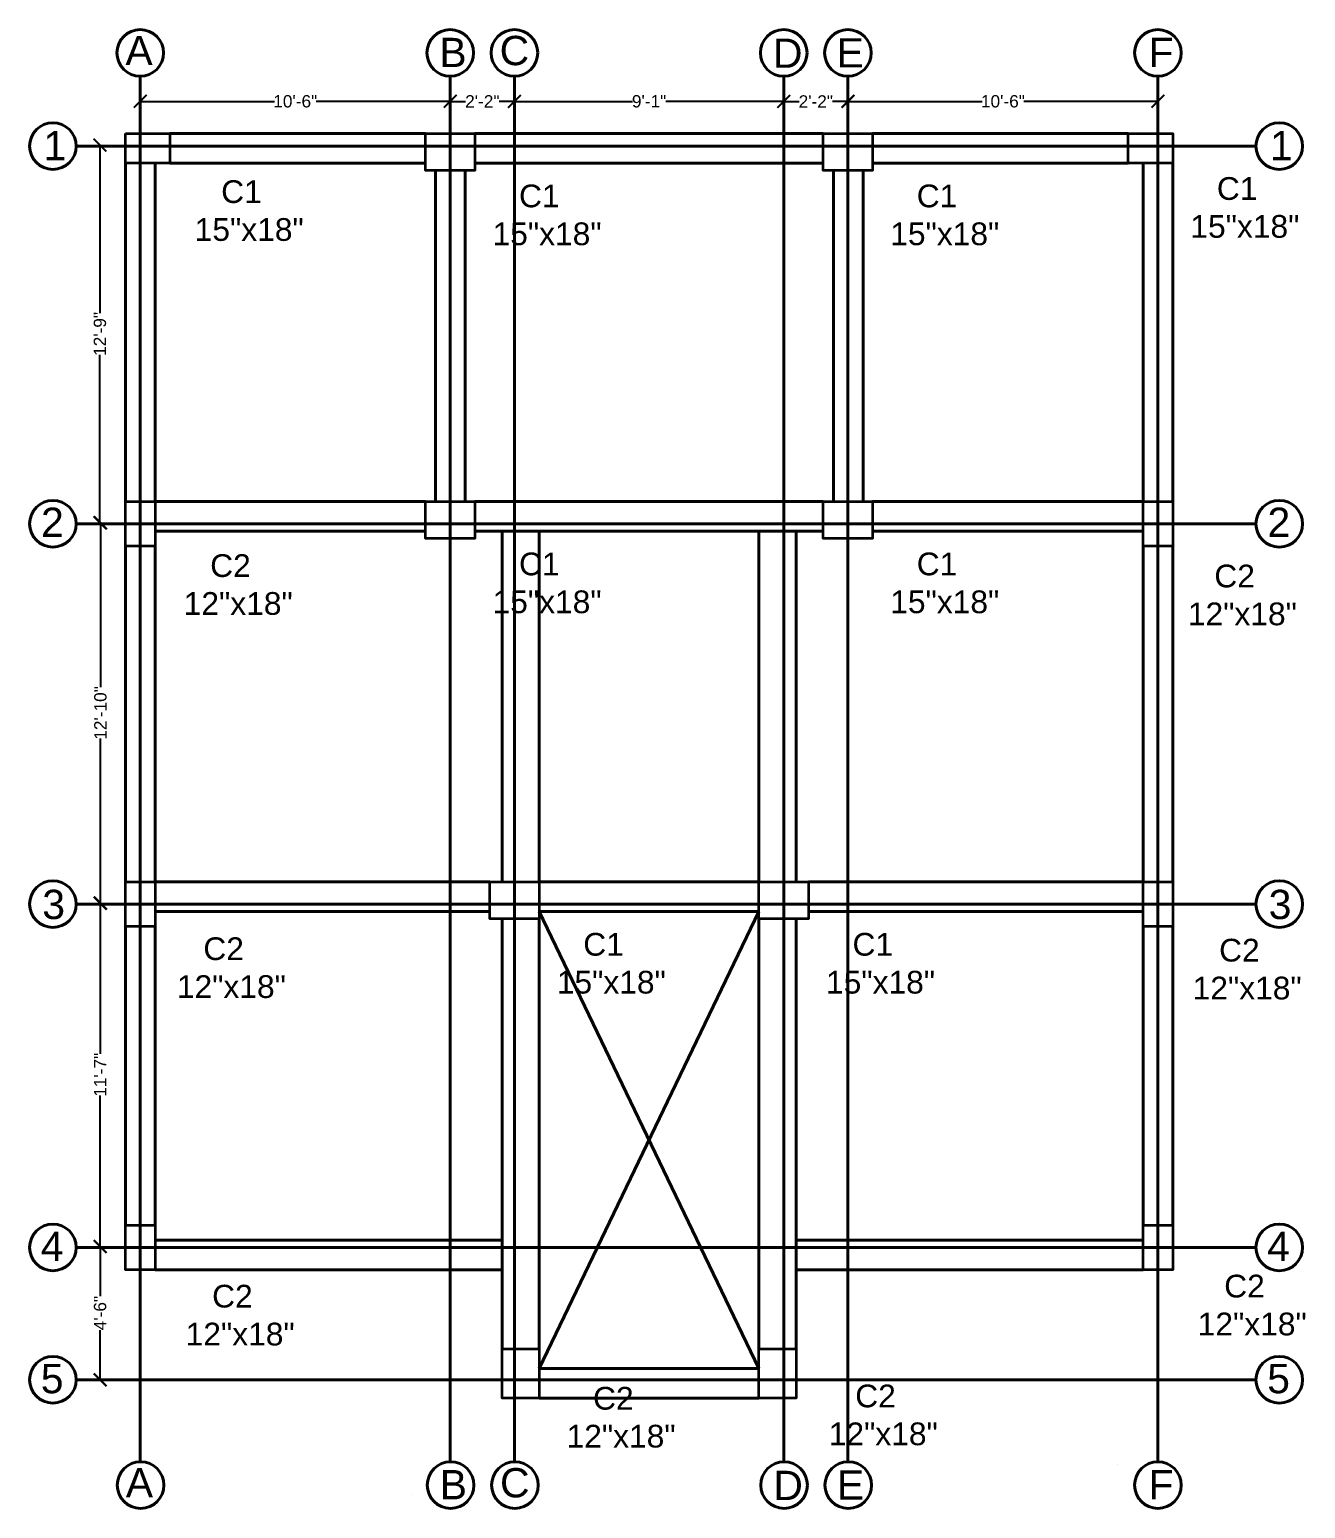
# Model space of a CAD drawing. Header units: inches. Extents: x -6918 to 21732, y -6368 to 1797.
# Drawn here: x 14586 to 15102, y 820 to 1419 of the extents above; entities that cross this region are included whole.
import ezdxf

# ---------------------------------------------------------------- set-up
doc = ezdxf.new("R2010")
doc.units = ezdxf.units.IN
doc.header["$MEASUREMENT"] = 0
doc.layers.add('COLOUMN', color=10, linetype='Continuous', lineweight=35)
doc.layers.add('Raling', color=1, linetype='Continuous', lineweight=15)
doc.layers.add('S-DIM', color=7, linetype='Continuous')
doc.styles.get("Standard").update_dxf_attribs({"font": 'arial.ttf'})
doc.dimstyles.get("Standard").update_dxf_attribs({"dimtxt": 5, "dimasz": 5.18, "dimexe": 0.18, "dimexo": 0.0625, "dimgap": 0.09, "dimtad": 0, "dimdec": 0, "dimzin": 0, "dimdsep": 46, "dimlunit": 3, "dimtxsty": 'Standard', "dimblk": 'ARCHTICK', "dimcen": 0.09, "dimclrd": 5, "dimadec": 0, "dimazin": 0, "dimtfac": 1, "dimtdec": 0, "dimtofl": 0, "dimtmove": 0, "dimatfit": 3, "dimldrblk": 'ARCHTICK', "dimfxl": 1, "dimtolj": 1, "dimtzin": 0, "dimarcsym": 0})

# ---------------------------------------------------------------- blocks, each defined once
blk = doc.blocks.new('ADFSDF')
at = {"layer": 'COLOUMN'}
for points in [[(-22327.73, -19135.6), (-22309.73, -19135.6), (-22309.73, -19147.6), (-22327.73, -19147.6)], [(-22206.23, -19135.6), (-22186.23, -19135.6), (-22186.23, -19150.6), (-22206.23, -19150.6)], [(-22045.23, -19135.6), (-22025.23, -19135.6), (-22025.23, -19150.6), (-22045.23, -19150.6)], [(-21921.73, -19135.6), (-21903.73, -19135.6), (-21903.73, -19147.6), (-21921.73, -19147.6)], [(-22315.73, -19284.6), (-22315.73, -19302.6), (-22327.73, -19302.6), (-22327.73, -19284.6)], [(-22206.23, -19284.6), (-22186.23, -19284.6), (-22186.23, -19299.6), (-22206.23, -19299.6)], [(-22045.23, -19284.6), (-22025.23, -19284.6), (-22025.23, -19299.6), (-22045.23, -19299.6)], [(-21903.73, -19284.6), (-21903.73, -19302.6), (-21915.73, -19302.6), (-21915.73, -19284.6)], [(-22315.73, -19438.6), (-22315.73, -19456.6), (-22327.73, -19456.6), (-22327.73, -19438.6)], [(-22180.23, -19438.6), (-22160.23, -19438.6), (-22160.23, -19453.6), (-22180.23, -19453.6)], [(-22071.23, -19438.6), (-22051.23, -19438.6), (-22051.23, -19453.6), (-22071.23, -19453.6)], [(-21903.73, -19438.6), (-21903.73, -19456.6), (-21915.73, -19456.6), (-21915.73, -19438.6)], [(-22315.73, -19577.6), (-22315.73, -19595.6), (-22327.73, -19595.6), (-22327.73, -19577.6)], [(-21903.73, -19577.6), (-21903.73, -19595.6), (-21915.73, -19595.6), (-21915.73, -19577.6)], [(-22160.23, -19627.6), (-22160.23, -19647.6), (-22175.23, -19647.6), (-22175.23, -19627.6)], [(-22056.23, -19627.6), (-22056.23, -19647.6), (-22071.23, -19647.6), (-22071.23, -19627.6)]]:
    blk.add_lwpolyline(points, close=True, dxfattribs=at)
blk = doc.blocks.new('_ArchTick')
at = {"color": 0, "linetype": 'ByBlock', "const_width": 0.15}
blk.add_lwpolyline([(-0.5, -0.5), (0.5, 0.5)], dxfattribs=at)
blk = doc.blocks.new('*D230')
at = {"layer": 'Defpoints', "color": 0, "lineweight": 40, "transparency": 16777216}
for p in [(14755.84, 1389.82), (14630.34, 1388.93), (14755.84, 1388.93)]:
    blk.add_point(p, dxfattribs=at)
at = {"layer": 'S-DIM', "color": 0, "lineweight": -2, "transparency": 16777216}
for p, q in [((14630.34, 1389), (14630.34, 1390)), ((14755.84, 1389), (14755.84, 1390))]:
    blk.add_line(p, q, dxfattribs=at)
at = {"layer": 'S-DIM', "color": 5, "lineweight": -2, "transparency": 16777216}
for p, q in [((14630.34, 1389.82), (14684.65, 1389.82)), ((14755.84, 1389.82), (14701.54, 1389.82))]:
    blk.add_line(p, q, dxfattribs=at)
at = {"layer": 'S-DIM', "color": 5, "lineweight": -2, "transparency": 16777216, "xscale": 5.18, "yscale": 5.18, "zscale": 5.18, "rotation": 180}
blk.add_blockref('_ArchTick', (14630.34, 1389.82), dxfattribs=at)
at = {"layer": 'S-DIM', "color": 5, "lineweight": -2, "transparency": 16777216, "xscale": 5.18, "yscale": 5.18, "zscale": 5.18}
blk.add_blockref('_ArchTick', (14755.84, 1389.82), dxfattribs=at)
at = {"layer": 'S-DIM', "color": 0, "lineweight": 40, "transparency": 16777216, "insert": (14693.09, 1389.82), "char_height": 5, "attachment_point": 5}
blk.add_mtext('\\A1;10\'-6"', dxfattribs=at)
blk = doc.blocks.new('*D231')
at = {"layer": 'Defpoints', "color": 0, "lineweight": 40, "transparency": 16777216}
for p in [(14755.84, 1389.82), (14781.84, 1389.82), (14781.84, 1389.82)]:
    blk.add_point(p, dxfattribs=at)
at = {"layer": 'S-DIM', "color": 0, "lineweight": -2, "transparency": 16777216}
for p, q in [((14755.84, 1389.88), (14755.84, 1390)), ((14781.84, 1389.88), (14781.84, 1390))]:
    blk.add_line(p, q, dxfattribs=at)
at = {"layer": 'S-DIM', "color": 5, "lineweight": -2, "transparency": 16777216}
for p, q in [((14755.84, 1389.82), (14762.06, 1389.82)), ((14781.84, 1389.82), (14775.62, 1389.82))]:
    blk.add_line(p, q, dxfattribs=at)
at = {"layer": 'S-DIM', "color": 5, "lineweight": -2, "transparency": 16777216, "xscale": 5.18, "yscale": 5.18, "zscale": 5.18, "rotation": 180}
blk.add_blockref('_ArchTick', (14755.84, 1389.82), dxfattribs=at)
at = {"layer": 'S-DIM', "color": 5, "lineweight": -2, "transparency": 16777216, "xscale": 5.18, "yscale": 5.18, "zscale": 5.18}
blk.add_blockref('_ArchTick', (14781.84, 1389.82), dxfattribs=at)
at = {"layer": 'S-DIM', "color": 0, "lineweight": 40, "transparency": 16777216, "insert": (14768.84, 1389.82), "char_height": 5, "attachment_point": 5}
blk.add_mtext('\\A1;2\'-2"', dxfattribs=at)
blk = doc.blocks.new('*D232')
at = {"layer": 'Defpoints', "color": 0, "lineweight": 40, "transparency": 16777216}
for p in [(14781.84, 1389.82), (14890.84, 1389.82), (14890.84, 1389.82)]:
    blk.add_point(p, dxfattribs=at)
at = {"layer": 'S-DIM', "color": 0, "lineweight": -2, "transparency": 16777216}
for p, q in [((14781.84, 1389.88), (14781.84, 1390)), ((14890.84, 1389.88), (14890.84, 1390))]:
    blk.add_line(p, q, dxfattribs=at)
at = {"layer": 'S-DIM', "color": 5, "lineweight": -2, "transparency": 16777216}
for p, q in [((14781.84, 1389.82), (14829.61, 1389.82)), ((14890.84, 1389.82), (14843.08, 1389.82))]:
    blk.add_line(p, q, dxfattribs=at)
at = {"layer": 'S-DIM', "color": 5, "lineweight": -2, "transparency": 16777216, "xscale": 5.18, "yscale": 5.18, "zscale": 5.18, "rotation": 180}
blk.add_blockref('_ArchTick', (14781.84, 1389.82), dxfattribs=at)
at = {"layer": 'S-DIM', "color": 5, "lineweight": -2, "transparency": 16777216, "xscale": 5.18, "yscale": 5.18, "zscale": 5.18}
blk.add_blockref('_ArchTick', (14890.84, 1389.82), dxfattribs=at)
at = {"layer": 'S-DIM', "color": 0, "lineweight": 40, "transparency": 16777216, "insert": (14836.34, 1389.82), "char_height": 5, "attachment_point": 5}
blk.add_mtext('\\A1;9\'-1"', dxfattribs=at)
blk = doc.blocks.new('*D233')
at = {"layer": 'Defpoints', "color": 0, "lineweight": 40, "transparency": 16777216}
for p in [(14890.84, 1389.82), (14916.84, 1389.82), (14916.84, 1389.78)]:
    blk.add_point(p, dxfattribs=at)
at = {"layer": 'S-DIM', "color": 5, "lineweight": -2, "transparency": 16777216}
for p, q in [((14890.84, 1389.78), (14897.06, 1389.78)), ((14916.84, 1389.78), (14910.62, 1389.78))]:
    blk.add_line(p, q, dxfattribs=at)
at = {"layer": 'S-DIM', "color": 0, "lineweight": -2, "transparency": 16777216}
for p, q in [((14890.84, 1389.75), (14890.84, 1389.6)), ((14916.84, 1389.75), (14916.84, 1389.6))]:
    blk.add_line(p, q, dxfattribs=at)
at = {"layer": 'S-DIM', "color": 5, "lineweight": -2, "transparency": 16777216, "xscale": 5.18, "yscale": 5.18, "zscale": 5.18, "rotation": 180}
blk.add_blockref('_ArchTick', (14890.84, 1389.78), dxfattribs=at)
at = {"layer": 'S-DIM', "color": 5, "lineweight": -2, "transparency": 16777216, "xscale": 5.18, "yscale": 5.18, "zscale": 5.18}
blk.add_blockref('_ArchTick', (14916.84, 1389.78), dxfattribs=at)
at = {"layer": 'S-DIM', "color": 0, "lineweight": 40, "transparency": 16777216, "insert": (14903.84, 1389.78), "char_height": 5, "attachment_point": 5}
blk.add_mtext('\\A1;2\'-2"', dxfattribs=at)
blk = doc.blocks.new('*D234')
at = {"layer": 'Defpoints', "color": 0, "lineweight": 40, "transparency": 16777216}
for p in [(14614.04, 1372.1), (14614.04, 1219.2), (14614.04, 1219.2)]:
    blk.add_point(p, dxfattribs=at)
at = {"layer": 'S-DIM', "color": 5, "lineweight": -2, "transparency": 16777216}
for p, q in [((14614.04, 1372.1), (14614.04, 1304.09)), ((14614.04, 1219.2), (14614.04, 1287.21))]:
    blk.add_line(p, q, dxfattribs=at)
at = {"layer": 'S-DIM', "color": 0, "lineweight": -2, "transparency": 16777216}
for p, q in [((14614.1, 1372.1), (14614.22, 1372.1)), ((14614.1, 1219.2), (14614.22, 1219.2))]:
    blk.add_line(p, q, dxfattribs=at)
at = {"layer": 'S-DIM', "color": 5, "lineweight": -2, "transparency": 16777216, "xscale": 5.18, "yscale": 5.18, "zscale": 5.18}
for p, rotation in [((14614.04, 1372.1), 90), ((14614.04, 1219.2), 270)]:
    blk.add_blockref('_ArchTick', p, dxfattribs=dict(at, rotation=rotation))
at = {"layer": 'S-DIM', "color": 0, "lineweight": 40, "transparency": 16777216, "insert": (14614.04, 1295.65), "char_height": 5, "attachment_point": 5, "rotation": 90}
blk.add_mtext('\\A1;12\'-9"', dxfattribs=at)
blk = doc.blocks.new('*D235')
at = {"layer": 'Defpoints', "color": 0, "lineweight": 40, "transparency": 16777216}
for p in [(14614.1, 1219.2), (14614.1, 1065.2), (14614.23, 1065.2)]:
    blk.add_point(p, dxfattribs=at)
at = {"layer": 'S-DIM', "color": 0, "lineweight": -2, "transparency": 16777216}
for p, q in [((14614.16, 1219.2), (14614.41, 1219.2)), ((14614.16, 1065.2), (14614.41, 1065.2))]:
    blk.add_line(p, q, dxfattribs=at)
at = {"layer": 'S-DIM', "color": 5, "lineweight": -2, "transparency": 16777216}
for p, q in [((14614.23, 1219.2), (14614.23, 1152.59)), ((14614.23, 1065.2), (14614.23, 1131.82))]:
    blk.add_line(p, q, dxfattribs=at)
at = {"layer": 'S-DIM', "color": 5, "lineweight": -2, "transparency": 16777216, "xscale": 5.18, "yscale": 5.18, "zscale": 5.18}
for p, rotation in [((14614.23, 1219.2), 90), ((14614.23, 1065.2), 270)]:
    blk.add_blockref('_ArchTick', p, dxfattribs=dict(at, rotation=rotation))
at = {"layer": 'S-DIM', "color": 0, "lineweight": 40, "transparency": 16777216, "insert": (14614.23, 1142.2), "char_height": 5, "attachment_point": 5, "rotation": 90}
blk.add_mtext('\\A1;12\'-10"', dxfattribs=at)
blk = doc.blocks.new('*D236')
at = {"layer": 'Defpoints', "color": 0, "lineweight": 40, "transparency": 16777216}
for p in [(14614.1, 1065.2), (14614.1, 926.2), (14614.1, 926.2)]:
    blk.add_point(p, dxfattribs=at)
at = {"layer": 'S-DIM', "color": 5, "lineweight": -2, "transparency": 16777216}
for p, q in [((14614.1, 1065.2), (14614.1, 1004.15)), ((14614.1, 926.2), (14614.1, 987.26))]:
    blk.add_line(p, q, dxfattribs=at)
at = {"layer": 'S-DIM', "color": 0, "lineweight": -2, "transparency": 16777216}
for p, q in [((14614.16, 1065.2), (14614.28, 1065.2)), ((14614.16, 926.2), (14614.28, 926.2))]:
    blk.add_line(p, q, dxfattribs=at)
at = {"layer": 'S-DIM', "color": 5, "lineweight": -2, "transparency": 16777216, "xscale": 5.18, "yscale": 5.18, "zscale": 5.18}
for p, rotation in [((14614.1, 1065.2), 90), ((14614.1, 926.2), 270)]:
    blk.add_blockref('_ArchTick', p, dxfattribs=dict(at, rotation=rotation))
at = {"layer": 'S-DIM', "color": 0, "lineweight": 40, "transparency": 16777216, "insert": (14614.1, 995.7), "char_height": 5, "attachment_point": 5, "rotation": 90}
blk.add_mtext('\\A1;11\'-7"', dxfattribs=at)
blk = doc.blocks.new('*D238')
at = {"layer": 'Defpoints', "color": 0, "lineweight": 40, "transparency": 16777216}
for p in [(14916.84, 1389.82), (15042.34, 1389.82), (15042.34, 1389.82)]:
    blk.add_point(p, dxfattribs=at)
at = {"layer": 'S-DIM', "color": 0, "lineweight": -2, "transparency": 16777216}
for p, q in [((14916.84, 1389.88), (14916.84, 1390)), ((15042.34, 1389.88), (15042.34, 1390))]:
    blk.add_line(p, q, dxfattribs=at)
at = {"layer": 'S-DIM', "color": 5, "lineweight": -2, "transparency": 16777216}
for p, q in [((14916.84, 1389.82), (14971.15, 1389.82)), ((15042.34, 1389.82), (14988.04, 1389.82))]:
    blk.add_line(p, q, dxfattribs=at)
at = {"layer": 'S-DIM', "color": 5, "lineweight": -2, "transparency": 16777216, "xscale": 5.18, "yscale": 5.18, "zscale": 5.18, "rotation": 180}
blk.add_blockref('_ArchTick', (14916.84, 1389.82), dxfattribs=at)
at = {"layer": 'S-DIM', "color": 5, "lineweight": -2, "transparency": 16777216, "xscale": 5.18, "yscale": 5.18, "zscale": 5.18}
blk.add_blockref('_ArchTick', (15042.34, 1389.82), dxfattribs=at)
at = {"layer": 'S-DIM', "color": 0, "lineweight": 40, "transparency": 16777216, "insert": (14979.59, 1389.82), "char_height": 5, "attachment_point": 5}
blk.add_mtext('\\A1;10\'-6"', dxfattribs=at)
blk = doc.blocks.new('*D239')
at = {"layer": 'Defpoints', "color": 0, "lineweight": 40, "transparency": 16777216}
for p in [(14614.1, 926.2), (14614.1, 872.21), (14614.1, 872.21)]:
    blk.add_point(p, dxfattribs=at)
at = {"layer": 'S-DIM', "color": 5, "lineweight": -2, "transparency": 16777216}
for p, q in [((14614.1, 926.2), (14614.1, 906.04)), ((14614.1, 872.21), (14614.1, 892.37))]:
    blk.add_line(p, q, dxfattribs=at)
at = {"layer": 'S-DIM', "color": 0, "lineweight": -2, "transparency": 16777216}
for p, q in [((14614.16, 926.2), (14614.28, 926.2)), ((14614.04, 872.21), (14613.92, 872.21))]:
    blk.add_line(p, q, dxfattribs=at)
at = {"layer": 'S-DIM', "color": 5, "lineweight": -2, "transparency": 16777216, "xscale": 5.18, "yscale": 5.18, "zscale": 5.18}
for p, rotation in [((14614.1, 926.2), 90), ((14614.1, 872.21), 270)]:
    blk.add_blockref('_ArchTick', p, dxfattribs=dict(at, rotation=rotation))
at = {"layer": 'S-DIM', "color": 0, "lineweight": 40, "transparency": 16777216, "insert": (14614.1, 899.21), "char_height": 5, "attachment_point": 5, "rotation": 90}
blk.add_mtext('\\A1;4\'-6"', dxfattribs=at)

msp = doc.modelspace()

# ---------------------------------------------------------------- linework, layer by layer
at = {"layer": 'Raling', "color": 18, "lineweight": 40, "true_color": 0x000000}
for p, q in [((14630.34, 1400), (14630.34, 839.01)), ((14755.84, 1400), (14755.84, 839.01)), ((14781.84, 1400), (14781.84, 839.01)), ((14890.84, 1400), (14890.84, 839.01)), ((14916.84, 1400), (14916.84, 839.01)), ((15042.34, 1400), (15042.34, 839.01)), ((14604.42, 1371.69), (15082.05, 1371.69)), ((14642.34, 1376.8), (14745.84, 1376.8)), ((14765.84, 1376.8), (14906.84, 1376.8)), ((14926.84, 1376.8), (15030.34, 1376.8)), ((14624.34, 1364.8), (14624.34, 1227.8)), ((14636.34, 1364.8), (14636.34, 1227.8)), ((14642.34, 1364.8), (14745.84, 1364.8)), ((14749.84, 1361.8), (14749.84, 1227.8)), ((14761.84, 1361.8), (14761.84, 1227.8)), ((14765.84, 1364.8), (14906.84, 1364.8)), ((14910.98, 1361.8), (14910.98, 1227.8)), ((14922.98, 1361.8), (14922.98, 1227.8)), ((14926.84, 1364.8), (15030.34, 1364.8)), ((15036.34, 1364.8), (15036.34, 1227.8)), ((15048.34, 1364.8), (15048.34, 1227.8)), ((14636.34, 1227.8), (14745.84, 1227.8)), ((14765.84, 1227.8), (14906.84, 1227.8)), ((14926.84, 1227.8), (15036.34, 1227.8)), ((14604.42, 1218.8), (15082.05, 1218.8)), ((14636.34, 1215.8), (14745.84, 1215.8)), ((14765.84, 1215.8), (14906.84, 1215.8)), ((14776.84, 1073.8), (14776.84, 1215.8)), ((14791.84, 1073.8), (14791.84, 1215.8)), ((14880.84, 1073.8), (14880.84, 1215.8)), ((14895.84, 1073.8), (14895.84, 1215.8)), ((14926.84, 1215.8), (15036.34, 1215.8)), ((14624.34, 1209.8), (14624.34, 1073.8)), ((14636.34, 1209.8), (14636.34, 1073.8)), ((15036.34, 1209.8), (15036.34, 1073.8)), ((15048.34, 1209.8), (15048.34, 1073.8)), ((14636.34, 1073.8), (14771.84, 1073.8)), ((14791.84, 1073.8), (14880.84, 1073.8)), ((14900.84, 1073.8), (15036.34, 1073.8)), ((14604.42, 1064.8), (15082.05, 1064.8)), ((14636.34, 1061.8), (14771.84, 1061.8)), ((14791.84, 1061.8), (14880.84, 1061.8)), ((14791.84, 1061.8), (14880.84, 876.8)), ((14791.84, 876.8), (14880.84, 1061.8)), ((14900.84, 1061.8), (15036.34, 1061.8)), ((14624.34, 1055.8), (14624.34, 934.8)), ((14636.34, 1055.8), (14636.34, 934.8)), ((14776.84, 884.8), (14776.84, 1058.8)), ((14791.84, 884.8), (14791.84, 1058.8)), ((14880.84, 884.8), (14880.84, 1058.8)), ((14895.84, 884.8), (14895.84, 1058.8)), ((15036.34, 1055.8), (15036.34, 934.8)), ((15048.34, 1055.8), (15048.34, 934.8)), ((14636.34, 928.8), (14776.84, 928.8)), ((15036.34, 928.8), (14895.84, 928.8)), ((14604.42, 925.8), (15082.05, 925.8)), ((14636.34, 916.8), (14776.84, 916.8)), ((15036.34, 916.8), (14895.84, 916.8)), ((14791.84, 876.8), (14880.84, 876.8)), ((14604.42, 872.21), (15082.05, 872.21)), ((14791.84, 864.8), (14880.84, 864.8))]:
    msp.add_line(p, q, dxfattribs=at)
for centre in [(14630.34, 1409.44), (14755.84, 1409.44), (14781.84, 1409.44), (14890.84, 1409.44), (14916.84, 1409.44), (15042.34, 1409.44), (14594.98, 1371.69), (15091.49, 1371.69), (14594.98, 1218.8), (14594.98, 1218.8), (15091.49, 1218.8), (14594.98, 1064.8), (14594.98, 1064.8), (15091.49, 1064.8), (14594.98, 925.8), (14594.98, 925.8), (15091.49, 925.8), (14594.98, 872.21), (15091.49, 872.21), (14630.5, 829.58), (14756, 829.58), (14782, 829.58), (14891, 829.58), (14917, 829.58), (15042.34, 829.57)]:
    msp.add_circle(centre, 9.44, dxfattribs=at)

# ---------------------------------------------------------------- block references
at = {"layer": 'COLOUMN'}
msp.add_blockref('ADFSDF', (36952.07, 20512.39), dxfattribs=at)
msp.add_blockref('ADFSDF', (36952.07, 20512.39), dxfattribs=at)

# ---------------------------------------------------------------- texts
at = {"layer": 'Raling', "color": 18, "lineweight": 40, "true_color": 0x000000, "attachment_point": 1}
for s, width, gutter_width, insert, char_height in [('A', 40.0209, 1, (14614.07, 1418.01), 0.2), ('A', 448.5329, 23.71, (14624.34, 1416.33), 11.86), ('A', 40.0209, 1, (14739.57, 1418.01), 0.2), ('B', 448.5329, 23.71, (14751.43, 1415.54), 11.86), ('C', 448.5329, 23.71, (14775.84, 1416.33), 11.86), ('D', 448.5329, 23.71, (14886.5, 1415.25), 11.86), ('E', 448.5329, 23.71, (14912.23, 1415.39), 11.86), ('A', 40.0209, 1, (15026.07, 1418.01), 0.2), ('F', 448.5329, 23.71, (15038.53, 1415.58), 11.86), ('1', 448.5329, 23.71, (14591.16, 1377.83), 11.86), ('1', 448.5329, 23.71, (15087.68, 1377.83), 11.86), ('   C1^J15"x18"', 348.0977, 18.4, (15055.48, 1359.13), 9.2015), ('   C1^J15"x18"', 348.0977, 18.4, (14652.39, 1357.87), 9.2015), ('   C1^J15"x18"', 348.0977, 18.4, (14772.98, 1356.13), 9.2015), ('   C1^J15"x18"', 348.0977, 18.4, (14933.98, 1356.13), 9.2015), ('2', 448.5329, 23.71, (14590.19, 1225.33), 11.86), ('2', 448.5329, 23.71, (14590.19, 1225.33), 11.86), ('2', 448.5329, 23.71, (15086.71, 1225.33), 11.86), ('   C2^J12"x18"', 348.0977, 18.4, (14647.94, 1206.46), 9.2015), ('   C1^J15"x18"', 348.0977, 18.4, (14772.98, 1207.13), 9.2015), ('   C1^J15"x18"', 348.0977, 18.4, (14933.98, 1207.13), 9.2015), ('   C2^J12"x18"', 348.0977, 18.4, (15054.47, 1202.25), 9.2015), ('3', 448.5329, 23.71, (14590.68, 1070.6), 11.86), ('3', 448.5329, 23.71, (14590.68, 1070.6), 11.86), ('3', 448.5329, 23.71, (15087.19, 1070.6), 11.86), ('   C2^J12"x18"', 348.0977, 18.4, (14645.17, 1051.35), 9.2015), ('   C1^J15"x18"', 348.0977, 18.4, (14798.98, 1053.13), 9.2015), ('   C1^J15"x18"', 348.0977, 18.4, (14907.98, 1053.13), 9.2015), ('   C2^J12"x18"', 348.0977, 18.4, (15056.4, 1050.76), 9.2015), ('4', 448.5329, 23.71, (14590.07, 932.2), 11.86), ('4', 448.5329, 23.71, (14590.07, 932.2), 11.86), ('4', 448.5329, 23.71, (15086.58, 932.2), 11.86), ('   C2^J12"x18"', 348.0977, 18.4, (14648.73, 910.67), 9.2015), ('   C2^J12"x18"', 348.0977, 18.4, (15058.46, 914.75), 9.2015), ('5', 448.5329, 23.71, (14590.07, 878.62), 11.86), ('5', 448.5329, 23.71, (15086.58, 878.62), 11.86), ('   C2^J12"x18"', 348.0977, 18.4, (14802.94, 869.33), 9.2015), ('   C2^J12"x18"', 348.0977, 18.4, (14909.09, 870.27), 9.2015), ('A', 448.5329, 23.71, (14624.49, 836.47), 11.86), ('A', 40.0209, 1, (14739.73, 838.14), 0.2), ('B', 448.5329, 23.71, (14751.58, 835.68), 11.86), ('C', 448.5329, 23.71, (14775.99, 836.47), 11.86), ('D', 448.5329, 23.71, (14886.66, 835.39), 11.86), ('E', 448.5329, 23.71, (14912.38, 835.52), 11.86), ('A', 40.0209, 1, (15026.07, 838.14), 0.2), ('F', 448.5329, 23.71, (15038.53, 835.72), 11.86), ('A', 40.0209, 1, (14740.44, 825.84), 0.2)]:
    msp.add_mtext_dynamic_manual_height_columns(s, width=width, gutter_width=gutter_width, heights=[0], dxfattribs=dict(at, insert=insert, char_height=char_height))

# ---------------------------------------------------------------- dimensions: what is measured, and where the dimension line sits
at = {"layer": 'S-DIM', "color": 18, "lineweight": 40, "true_color": 0x000000}
for p1, p2, distance, picture, middle in [((14630.34305176, 1388.93284424), (14755.84305176, 1388.93284424), 0.88353135, '*D230', (14693.09305176, 1389.8163756)), ((14755.84, 1389.82), (14781.84, 1389.82), 0, '*D231', (14768.84, 1389.82)), ((14781.84, 1389.82), (14890.84, 1389.82), 0, '*D232', (14836.34, 1389.82)), ((14890.84, 1389.82), (14916.84, 1389.82), -0.04, '*D233', (14903.84, 1389.78)), ((14916.84305176, 1389.8163756), (15042.34305176, 1389.8163756), 0, '*D238', (14979.59305176, 1389.8163756)), ((14614.04, 1372.1), (14614.04, 1219.2), 0, '*D234', (14614.04, 1295.65)), ((14614.1, 1219.2), (14614.1, 1065.2), 0.13, '*D235', (14614.23, 1142.2)), ((14614.1, 1065.2), (14614.1, 926.2), 0, '*D236', (14614.1, 995.7)), ((14614.1, 926.2), (14614.1, 872.21), 0, '*D239', (14614.1, 899.21))]:
    dim = msp.add_aligned_dim(p1=p1, p2=p2, distance=distance, dimstyle='Standard', dxfattribs=at)
    dim.commit()
    dim.dimension.update_dxf_attribs({"geometry": picture, "text_midpoint": middle})

doc.saveas('drawing.dxf')
